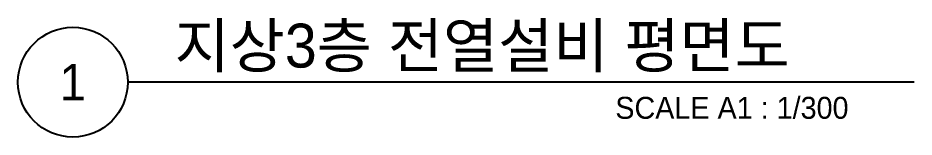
# Model space of a CAD drawing. Header units: millimetres. Extents: x 35956 to 501590, y -530175 to 1059940.
# Drawn here: x 93693 to 130407, y 187050 to 191935 of the extents above; entities that cross this region are included whole.
import ezdxf
from ezdxf.enums import TextEntityAlignment as Align

# ---------------------------------------------------------------- set-up
doc = ezdxf.new("R2010")
doc.units = ezdxf.units.MM
doc.header["$LTSCALE"] = 150
doc.layers.add('-----41 Drawing Title', color=2, linetype='Continuous')
doc.styles.add('ELEC', font='')
doc.styles.get('ELEC').set_extended_font_data('Dotum')

msp = doc.modelspace()

# ---------------------------------------------------------------- linework, layer by layer
at = {"layer": '-----41 Drawing Title', "color": 7}
msp.add_line((130407, 189300), (98193, 189300), dxfattribs=at)
msp.add_circle((95943, 189300), 2250, dxfattribs=at)

# ---------------------------------------------------------------- texts
at = {"layer": '-----41 Drawing Title', "color": 2, "style": 'ELEC'}
msp.add_text('지상3층 전열설비 평면도', height=1800, dxfattribs=at).set_placement((100110, 189900))
at = {"layer": '-----41 Drawing Title', "color": 7, "style": 'ELEC'}
msp.add_text('1', height=1500, dxfattribs=at).set_placement((95943, 189300), align=Align.MIDDLE)
at = {"layer": '-----41 Drawing Title', "style": 'ELEC'}
msp.add_text('SCALE A1 : 1/300', height=900, dxfattribs=at).set_placement((127723, 187800), align=Align.RIGHT)

doc.saveas('drawing.dxf')
